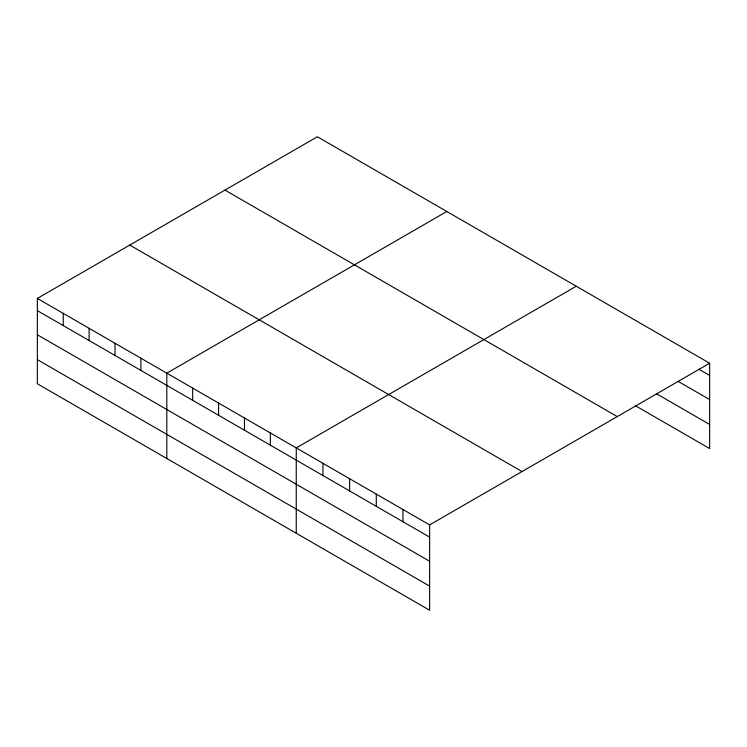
<?xml version="1.0" encoding="UTF-8"?>
<svg xmlns="http://www.w3.org/2000/svg" width="747" height="747" viewBox="0 0 747 747"><rect width="100%" height="100%" fill="white"/><g stroke="black" fill="none" stroke-linecap="round" stroke-linejoin="round"><path stroke-width="1.12" d="M429.628 561.249L429.628 524.908L37.35 298.427L37.35 383.762L429.628 610.243L429.628 561.249L37.35 334.768M635.557 405.798L709.65 448.573L709.65 363.238L317.372 136.757L37.35 298.427M446.827 211.494L166.805 373.164L166.805 458.509M576.273 286.232L296.251 447.901L296.251 533.246M429.628 524.908L709.65 363.238M698.781 369.177L709.65 375.452M678.033 381.334L709.65 399.58M656.296 393.641L709.65 424.445M224.968 190.102L617.246 416.583M129.754 245.072L522.032 471.553M37.35 310.64L429.628 537.121M37.35 359.634L429.628 586.115M402.95 509.501L402.95 521.714M376.283 494.103L376.283 506.317M349.605 478.706L349.605 490.919M322.928 463.299L322.928 475.512M270.367 432.952L270.367 445.165M244.474 418.003L244.474 430.216M218.582 403.053L218.582 415.276M192.689 388.113L192.689 400.327M140.912 358.215L140.912 370.428M115.019 343.265L115.019 355.479M89.126 328.316L89.126 340.539M63.243 313.367L63.243 325.589"/></g></svg>
